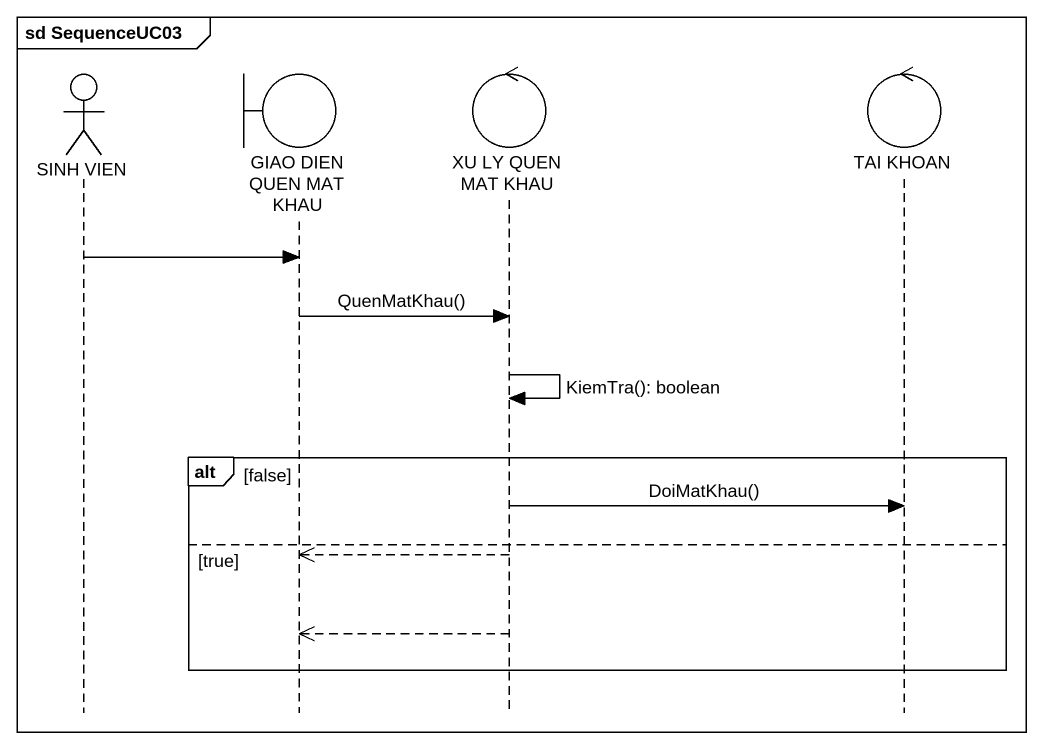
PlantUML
@startuml
mainframe sd SequenceUC03
hide footbox
actor "SINH VIEN" as SINH_VIEN
boundary "GIAO DIEN QUEN MAT KHAU" as GIAO_DIEN_QUEN_MAT_KHAU
control "XU LY QUEN MAT KHAU" as XU_LY_QUEN_MAT_KHAU
control "TAI KHOAN" as TAI_KHOAN

SINH_VIEN -> GIAO_DIEN_QUEN_MAT_KHAU
GIAO_DIEN_QUEN_MAT_KHAU -> XU_LY_QUEN_MAT_KHAU : QuenMatKhau()
XU_LY_QUEN_MAT_KHAU -> XU_LY_QUEN_MAT_KHAU : KiemTra(): boolean
alt false
  XU_LY_QUEN_MAT_KHAU -> TAI_KHOAN : DoiMatKhau()
else true
  XU_LY_QUEN_MAT_KHAU -->> GIAO_DIEN_QUEN_MAT_KHAU
  XU_LY_QUEN_MAT_KHAU -->> GIAO_DIEN_QUEN_MAT_KHAU
end
@enduml
